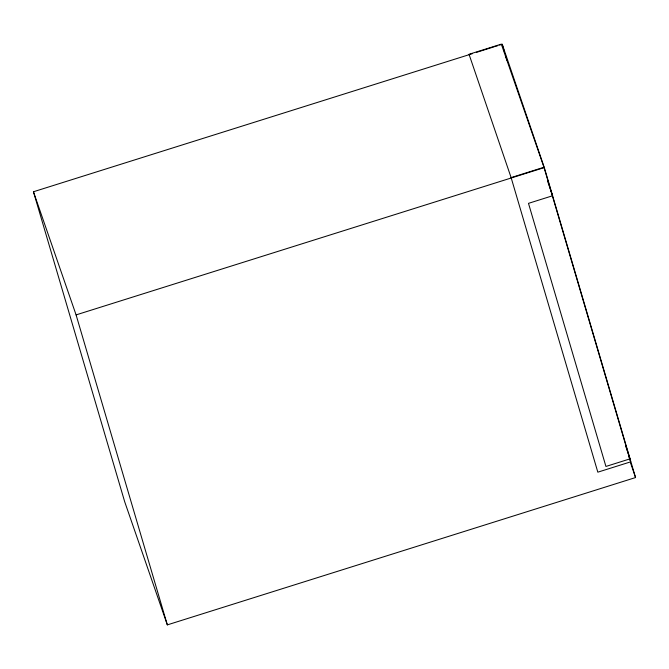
<?xml version="1.0" encoding="UTF-8"?>
<svg xmlns="http://www.w3.org/2000/svg" width="669" height="669" viewBox="0 0 669 669"><rect width="100%" height="100%" fill="white"/><g stroke="black" fill="none" stroke-linecap="round" stroke-linejoin="round"><path stroke-width="1" d="M499.584 45.099L502.218 44.271L544.307 167.576L635.55 477.557L167.334 624.879L124.693 501.742L33.45 191.76L472.364 53.662M476.336 52.416L494.207 46.788M495.202 46.479L497.828 45.651M511.116 177.594L543.956 167.258L630.666 461.844L597.827 472.172L511.116 177.594L469.028 54.281L501.315 44.121L543.956 167.258M33.45 191.76L76.09 314.898L544.307 167.576M628.617 455.932L630.323 460.857M547.568 181.015L552.602 195.766L528.485 203.351L605.93 466.452L630.047 458.859L625.682 446.081M630.457 462.647L635.55 477.557M502.218 44.271L503.188 47.574M503.431 48.402L504.309 51.379M505.48 55.343L506.935 60.302M76.09 314.898L167.334 624.879"/></g></svg>
